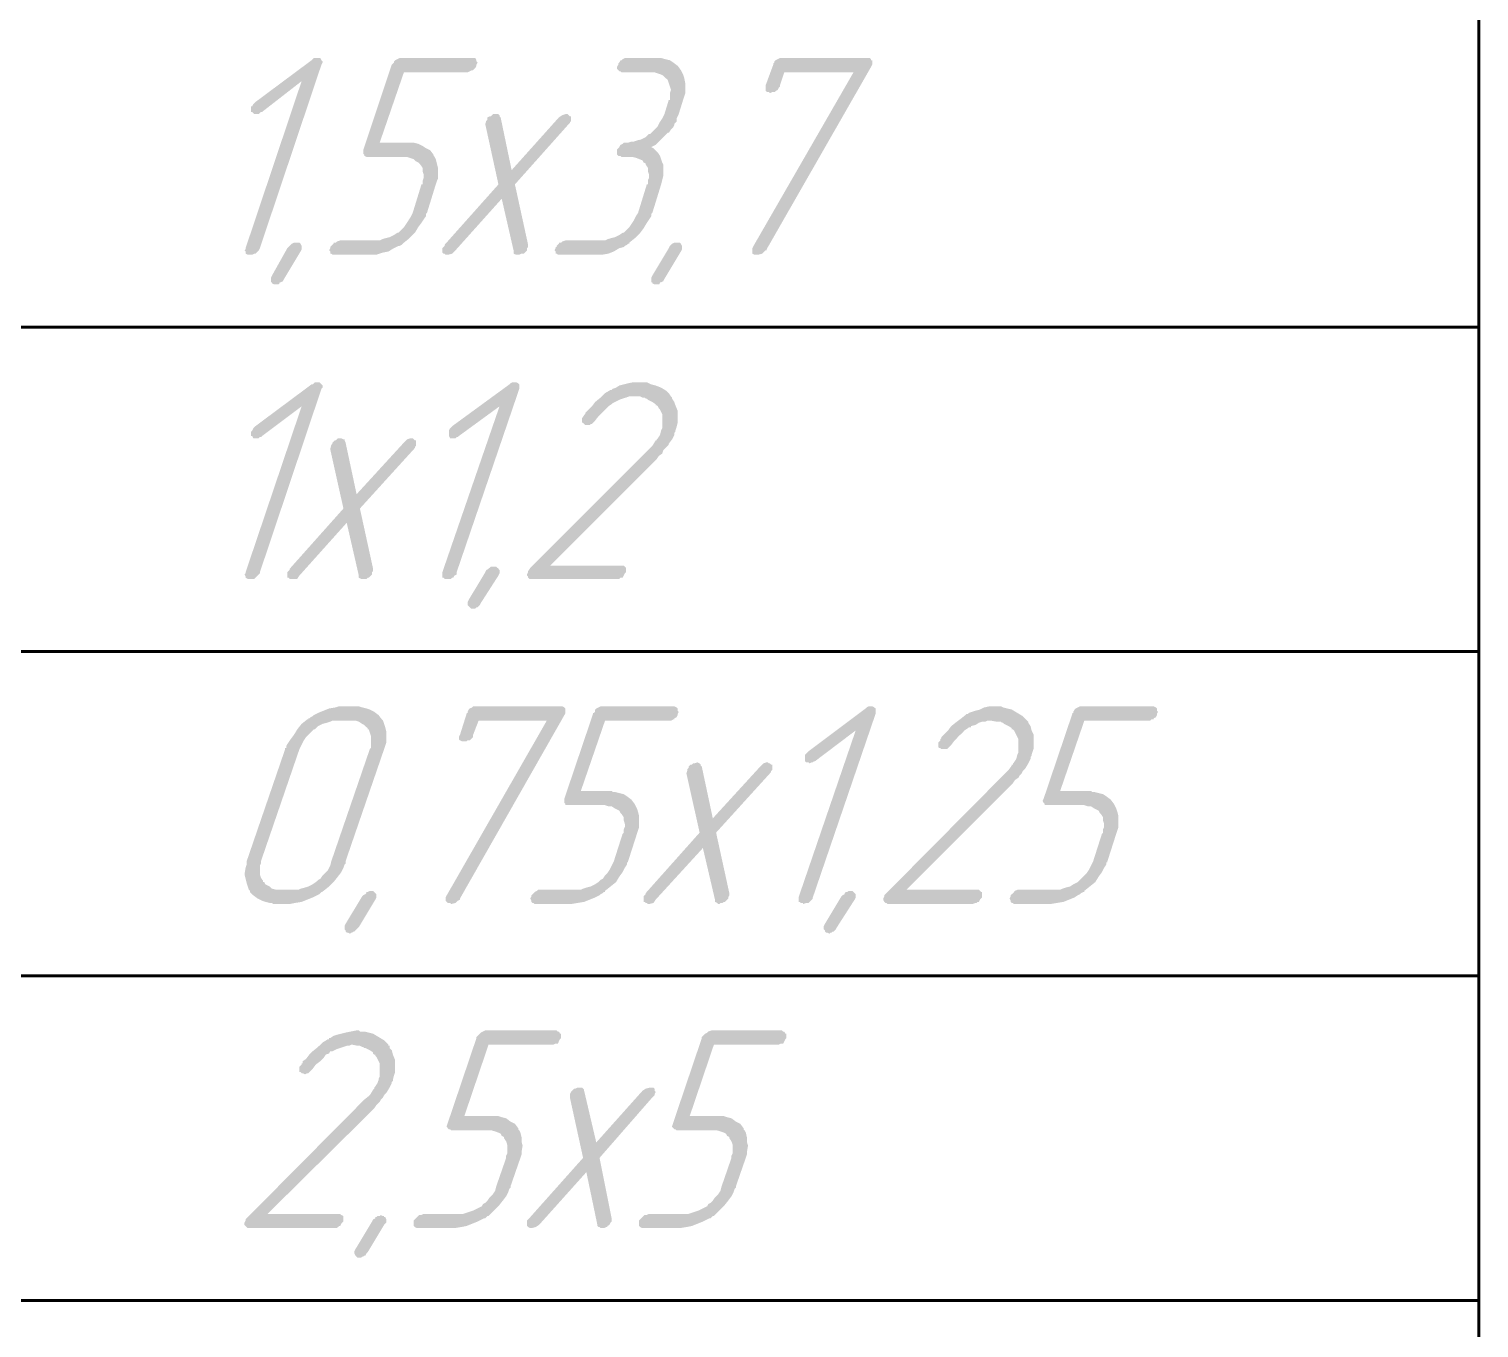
# Model space of a CAD drawing. Extents: x 260 to 1101, y 70 to 664.
# Drawn here: x 734.27 to 767.77, y 242.15 to 272.18 of the extents above; entities that cross this region are included whole.
import ezdxf

# ---------------------------------------------------------------- set-up
doc = ezdxf.new("R2010")
doc.units = 0
doc.header["$MEASUREMENT"] = 0
doc.layers.add('PDF _Геометрия', color=7, linetype='CONTINUOUS')
doc.layers.add('PDF _Сплошная заливка', color=7, linetype='CONTINUOUS')

msp = doc.modelspace()

# ---------------------------------------------------------------- hatches: boundary and pattern name
at = {"layer": 'PDF _Сплошная заливка', "transparency": 33554559}
for points in [[(740.973, 271.51), (740.998, 271.51), (741.024, 271.459), (741.024, 271.459), (741.049, 271.433), (741.049, 271.408), (741.024, 271.357), (739.601, 267.116), (739.601, 267.116), (739.575, 267.065), (739.55, 267.039), (739.499, 266.988), (739.499, 266.988), (739.474, 266.988), (739.423, 266.963), (739.372, 266.963), (739.372, 266.963), (739.347, 266.963), (739.321, 266.963), (739.271, 266.988), (739.271, 266.988), (739.271, 267.039), (739.245, 267.065), (739.271, 267.09), (739.271, 267.116), (740.566, 270.976), (739.652, 270.265), (739.626, 270.265), (739.601, 270.24), (739.575, 270.214), (739.525, 270.214), (739.499, 270.214), (739.474, 270.214), (739.448, 270.24), (739.423, 270.265), (739.398, 270.265), (739.398, 270.29), (739.398, 270.341), (739.398, 270.367), (739.398, 270.392), (739.423, 270.392), (739.448, 270.443), (739.499, 270.494), (740.795, 271.459), (740.82, 271.484), (740.846, 271.51), (740.871, 271.51), (740.922, 271.51), (740.947, 271.51)], [(744.529, 271.51), (744.58, 271.51), (744.606, 271.459), (744.606, 271.459), (744.606, 271.433), (744.631, 271.408), (744.606, 271.357), (744.606, 271.357), (744.606, 271.332), (744.58, 271.281), (744.529, 271.23), (744.529, 271.23), (744.504, 271.23), (744.453, 271.205), (744.402, 271.179), (742.929, 271.179), (742.37, 269.554), (743.081, 269.554), (743.107, 269.554), (743.158, 269.554), (743.259, 269.528), (743.361, 269.478), (743.437, 269.427), (743.539, 269.376), (743.615, 269.274), (743.615, 269.249), (743.64, 269.224), (743.666, 269.173), (743.691, 269.071), (743.716, 268.97), (743.716, 268.868), (743.716, 268.716), (743.691, 268.665), (743.666, 268.589), (743.462, 267.928), (743.462, 267.928), (743.437, 267.903), (743.437, 267.877), (743.437, 267.852), (743.386, 267.776), (743.335, 267.7), (743.259, 267.598), (743.183, 267.471), (743.056, 267.344), (742.929, 267.242), (742.929, 267.242), (742.929, 267.242), (742.904, 267.217), (742.878, 267.192), (742.827, 267.166), (742.802, 267.166), (742.7, 267.116), (742.573, 267.039), (742.446, 267.014), (742.294, 266.963), (742.141, 266.963), (741.303, 266.963), (741.278, 266.963), (741.252, 266.988), (741.227, 266.988), (741.227, 267.014), (741.227, 267.039), (741.201, 267.065), (741.227, 267.116), (741.227, 267.141), (741.227, 267.141), (741.252, 267.166), (741.303, 267.217), (741.303, 267.242), (741.354, 267.242), (741.379, 267.268), (741.455, 267.293), (742.294, 267.293), (742.37, 267.293), (742.421, 267.319), (742.497, 267.344), (742.599, 267.369), (742.7, 267.42), (742.776, 267.471), (742.802, 267.471), (742.827, 267.497), (742.878, 267.547), (742.929, 267.598), (742.98, 267.674), (743.03, 267.75), (743.081, 267.827), (743.132, 267.928), (743.335, 268.589), (743.361, 268.589), (743.361, 268.639), (743.361, 268.665), (743.386, 268.741), (743.386, 268.817), (743.361, 268.893), (743.361, 268.97), (743.31, 269.046), (743.31, 269.046), (743.285, 269.071), (743.259, 269.097), (743.208, 269.122), (743.158, 269.173), (743.081, 269.198), (743.005, 269.224), (742.929, 269.224), (742.065, 269.224), (742.065, 269.224), (742.014, 269.249), (742.014, 269.274), (741.989, 269.3), (741.989, 269.325), (741.989, 269.376), (742.649, 271.357), (742.649, 271.357), (742.675, 271.383), (742.7, 271.408), (742.7, 271.433), (742.726, 271.459), (742.776, 271.484), (742.827, 271.51), (742.878, 271.51)], [(748.797, 271.51), (748.874, 271.51), (748.975, 271.484), (749.077, 271.459), (749.153, 271.408), (749.255, 271.332), (749.331, 271.23), (749.331, 271.23), (749.356, 271.179), (749.382, 271.129), (749.407, 271.052), (749.433, 270.926), (749.433, 270.824), (749.433, 270.697), (749.407, 270.621), (749.382, 270.544), (749.28, 270.214), (749.229, 270.113), (749.229, 270.037), (749.178, 269.986), (749.178, 269.96), (749.178, 269.96), (749.153, 269.909), (749.102, 269.859), (749.051, 269.782), (749.026, 269.782), (749.001, 269.757), (748.975, 269.732), (748.924, 269.681), (748.874, 269.63), (748.823, 269.579), (748.747, 269.503), (748.645, 269.452), (748.645, 269.452), (748.696, 269.427), (748.721, 269.401), (748.747, 269.376), (748.797, 269.325), (748.848, 269.249), (748.874, 269.173), (748.899, 269.097), (748.899, 269.097), (748.924, 269.046), (748.924, 269.02), (748.924, 268.944), (748.924, 268.868), (748.924, 268.792), (748.899, 268.69), (748.874, 268.589), (748.67, 267.928), (748.67, 267.928), (748.645, 267.903), (748.645, 267.877), (748.645, 267.852), (748.594, 267.776), (748.543, 267.7), (748.467, 267.573), (748.391, 267.471), (748.264, 267.344), (748.137, 267.242), (748.137, 267.242), (748.137, 267.217), (748.111, 267.217), (748.086, 267.192), (748.035, 267.166), (748.01, 267.141), (747.908, 267.116), (747.781, 267.039), (747.654, 266.988), (747.502, 266.963), (747.349, 266.963), (746.511, 266.963), (746.486, 266.963), (746.46, 266.988), (746.435, 266.988), (746.435, 267.014), (746.435, 267.039), (746.409, 267.065), (746.435, 267.116), (746.435, 267.141), (746.46, 267.141), (746.46, 267.166), (746.511, 267.217), (746.511, 267.242), (746.562, 267.242), (746.587, 267.268), (746.663, 267.293), (747.527, 267.293), (747.578, 267.293), (747.629, 267.319), (747.705, 267.344), (747.807, 267.369), (747.908, 267.42), (747.984, 267.471), (748.01, 267.471), (748.035, 267.497), (748.086, 267.547), (748.137, 267.598), (748.188, 267.674), (748.238, 267.75), (748.289, 267.852), (748.34, 267.928), (748.543, 268.589), (748.569, 268.589), (748.569, 268.639), (748.569, 268.69), (748.594, 268.741), (748.594, 268.817), (748.569, 268.893), (748.569, 268.97), (748.518, 269.046), (748.518, 269.046), (748.518, 269.071), (748.467, 269.097), (748.442, 269.147), (748.366, 269.173), (748.315, 269.198), (748.213, 269.224), (748.111, 269.224), (747.959, 269.224), (747.934, 269.249), (747.883, 269.249), (747.857, 269.274), (747.857, 269.274), (747.857, 269.3), (747.857, 269.351), (747.857, 269.401), (747.857, 269.401), (747.883, 269.427), (747.908, 269.452), (747.934, 269.503), (747.934, 269.503), (747.984, 269.528), (748.01, 269.554), (748.086, 269.554), (748.111, 269.554), (748.188, 269.579), (748.238, 269.579), (748.315, 269.605), (748.416, 269.63), (748.518, 269.681), (748.594, 269.757), (748.62, 269.757), (748.645, 269.782), (748.696, 269.833), (748.747, 269.884), (748.797, 269.935), (748.848, 270.037), (748.899, 270.113), (748.95, 270.214), (749.051, 270.544), (749.077, 270.544), (749.077, 270.57), (749.077, 270.621), (749.077, 270.697), (749.102, 270.773), (749.077, 270.849), (749.051, 270.926), (749.026, 271.002), (749.026, 271.002), (749.001, 271.027), (748.975, 271.052), (748.924, 271.103), (748.874, 271.129), (748.797, 271.154), (748.721, 271.179), (748.62, 271.179), (747.959, 271.179), (747.934, 271.205), (747.908, 271.205), (747.883, 271.23), (747.883, 271.23), (747.857, 271.256), (747.857, 271.307), (747.883, 271.357), (747.883, 271.357), (747.883, 271.383), (747.908, 271.408), (747.934, 271.459), (747.959, 271.459), (747.984, 271.484), (748.035, 271.51), (748.086, 271.51), (748.772, 271.51)], [(753.675, 271.51), (753.701, 271.51), (753.726, 271.484), (753.726, 271.459), (753.751, 271.459), (753.751, 271.408), (753.751, 271.357), (753.726, 271.307), (751.312, 267.09), (751.312, 267.065), (751.287, 267.065), (751.262, 267.039), (751.211, 266.988), (751.109, 266.963), (751.084, 266.963), (751.058, 266.963), (751.033, 266.963), (750.982, 266.988), (750.982, 266.988), (750.982, 267.014), (750.982, 267.065), (750.982, 267.116), (751.008, 267.166), (753.319, 271.179), (751.719, 271.179), (751.617, 270.875), (751.617, 270.849), (751.592, 270.824), (751.567, 270.773), (751.516, 270.748), (751.516, 270.722), (751.49, 270.722), (751.44, 270.722), (751.389, 270.697), (751.389, 270.697), (751.363, 270.722), (751.338, 270.722), (751.287, 270.748), (751.287, 270.748), (751.287, 270.773), (751.287, 270.798), (751.287, 270.875), (751.465, 271.357), (751.465, 271.357), (751.465, 271.383), (751.49, 271.408), (751.49, 271.433), (751.516, 271.459), (751.567, 271.484), (751.617, 271.51), (751.668, 271.51), (753.65, 271.51)], [(746.714, 270.214), (746.74, 270.189), (746.765, 270.163), (746.79, 270.163), (746.79, 270.138), (746.79, 270.113), (746.79, 270.062), (746.79, 270.037), (746.765, 270.037), (746.765, 270.011), (746.74, 269.986), (745.495, 268.589), (745.8, 267.192), (745.8, 267.192), (745.8, 267.166), (745.8, 267.141), (745.774, 267.116), (745.774, 267.116), (745.774, 267.065), (745.749, 267.039), (745.698, 266.988), (745.673, 266.988), (745.647, 266.988), (745.596, 266.963), (745.571, 266.963), (745.546, 266.963), (745.52, 266.963), (745.469, 266.988), (745.469, 267.014), (745.469, 267.039), (745.19, 268.258), (744.098, 267.039), (744.047, 266.988), (743.945, 266.963), (743.92, 266.963), (743.894, 266.963), (743.869, 266.988), (743.843, 266.988), (743.818, 267.014), (743.818, 267.039), (743.818, 267.065), (743.818, 267.116), (743.818, 267.116), (743.843, 267.141), (743.869, 267.166), (743.869, 267.192), (745.114, 268.589), (744.809, 269.986), (744.834, 270.062), (744.834, 270.062), (744.86, 270.087), (744.86, 270.138), (744.91, 270.163), (744.936, 270.163), (744.961, 270.189), (744.987, 270.214), (745.063, 270.214), (745.063, 270.214), (745.114, 270.214), (745.139, 270.189), (745.139, 270.163), (745.165, 270.138), (745.419, 268.919), (746.511, 270.138), (746.587, 270.189), (746.663, 270.214), (746.689, 270.214)], [(740.49, 267.242), (740.515, 267.242), (740.541, 267.217), (740.541, 267.217), (740.566, 267.166), (740.566, 267.141), (740.566, 267.116), (740.566, 267.09), (740.541, 267.039), (740.16, 266.404), (740.134, 266.353), (740.084, 266.328), (740.058, 266.328), (740.058, 266.303), (740.033, 266.277), (739.982, 266.277), (739.957, 266.277), (739.957, 266.277), (739.931, 266.277), (739.88, 266.303), (739.88, 266.328), (739.855, 266.328), (739.855, 266.353), (739.855, 266.404), (739.855, 266.43), (739.855, 266.43), (739.88, 266.48), (740.236, 267.116), (740.287, 267.166), (740.312, 267.192), (740.338, 267.217), (740.338, 267.217), (740.388, 267.242), (740.414, 267.242), (740.439, 267.242), (740.465, 267.242)], [(749.28, 267.242), (749.306, 267.242), (749.331, 267.217), (749.331, 267.217), (749.356, 267.166), (749.356, 267.141), (749.356, 267.116), (749.356, 267.09), (749.331, 267.039), (748.95, 266.404), (748.924, 266.353), (748.874, 266.328), (748.848, 266.328), (748.848, 266.303), (748.823, 266.277), (748.772, 266.277), (748.747, 266.277), (748.747, 266.277), (748.721, 266.277), (748.67, 266.303), (748.67, 266.328), (748.645, 266.328), (748.645, 266.353), (748.645, 266.404), (748.645, 266.43), (748.645, 266.43), (748.67, 266.48), (749.051, 267.116), (749.077, 267.166), (749.102, 267.192), (749.128, 267.217), (749.128, 267.217), (749.178, 267.242), (749.204, 267.242), (749.229, 267.242), (749.255, 267.242)], [(740.973, 264.017), (740.998, 263.991), (741.024, 263.966), (741.024, 263.966), (741.049, 263.94), (741.049, 263.89), (741.024, 263.864), (739.601, 259.622), (739.601, 259.597), (739.575, 259.572), (739.55, 259.546), (739.499, 259.496), (739.499, 259.496), (739.474, 259.47), (739.423, 259.47), (739.372, 259.47), (739.372, 259.47), (739.347, 259.47), (739.321, 259.47), (739.271, 259.496), (739.271, 259.496), (739.271, 259.521), (739.245, 259.572), (739.271, 259.597), (739.271, 259.622), (740.566, 263.458), (739.652, 262.772), (739.626, 262.747), (739.601, 262.747), (739.575, 262.721), (739.525, 262.721), (739.499, 262.721), (739.474, 262.721), (739.448, 262.721), (739.423, 262.772), (739.398, 262.772), (739.398, 262.797), (739.398, 262.823), (739.398, 262.874), (739.398, 262.874), (739.423, 262.899), (739.448, 262.95), (739.499, 263.001), (740.795, 263.966), (740.82, 263.966), (740.846, 263.991), (740.871, 264.017), (740.922, 264.017), (740.947, 264.017)], [(745.52, 264.017), (745.571, 263.991), (745.596, 263.966), (745.596, 263.966), (745.596, 263.94), (745.596, 263.89), (745.596, 263.864), (744.148, 259.622), (744.148, 259.597), (744.148, 259.572), (744.098, 259.546), (744.072, 259.496), (744.047, 259.496), (744.021, 259.47), (743.996, 259.47), (743.945, 259.47), (743.92, 259.47), (743.92, 259.47), (743.869, 259.47), (743.843, 259.496), (743.818, 259.496), (743.818, 259.521), (743.818, 259.572), (743.818, 259.597), (743.818, 259.622), (745.139, 263.458), (744.199, 262.772), (744.174, 262.747), (744.148, 262.747), (744.123, 262.721), (744.072, 262.721), (744.072, 262.721), (744.047, 262.721), (743.996, 262.721), (743.97, 262.772), (743.97, 262.772), (743.97, 262.797), (743.97, 262.823), (743.97, 262.874), (743.97, 262.874), (743.97, 262.899), (743.996, 262.95), (744.047, 263.001), (745.368, 263.966), (745.368, 263.966), (745.393, 263.991), (745.444, 264.017), (745.495, 264.017), (745.495, 264.017)], [(748.442, 264.017), (748.493, 264.017), (748.543, 264.017), (748.645, 263.966), (748.747, 263.94), (748.874, 263.89), (749.001, 263.813), (749.051, 263.763), (749.102, 263.687), (749.102, 263.687), (749.102, 263.687), (749.128, 263.661), (749.128, 263.636), (749.178, 263.559), (749.204, 263.483), (749.255, 263.356), (749.255, 263.229), (749.255, 263.153), (749.255, 263.077), (749.229, 262.975), (749.204, 262.899), (749.204, 262.899), (749.204, 262.874), (749.178, 262.848), (749.178, 262.797), (749.153, 262.747), (749.128, 262.696), (749.051, 262.594), (749.051, 262.569), (749.026, 262.543), (749.001, 262.518), (748.975, 262.493), (748.924, 262.442), (748.899, 262.366), (748.823, 262.315), (748.772, 262.239), (746.308, 259.775), (747.959, 259.775), (747.984, 259.775), (748.01, 259.775), (748.061, 259.724), (748.061, 259.724), (748.061, 259.699), (748.061, 259.673), (748.061, 259.622), (748.061, 259.622), (748.035, 259.597), (748.01, 259.546), (747.984, 259.496), (747.959, 259.496), (747.934, 259.496), (747.908, 259.47), (747.832, 259.47), (745.876, 259.47), (745.85, 259.47), (745.825, 259.47), (745.8, 259.496), (745.8, 259.521), (745.774, 259.546), (745.774, 259.572), (745.8, 259.622), (745.8, 259.648), (745.8, 259.648), (745.85, 259.724), (748.543, 262.417), (748.67, 262.543), (748.747, 262.67), (748.747, 262.67), (748.772, 262.67), (748.772, 262.696), (748.797, 262.721), (748.848, 262.797), (748.874, 262.899), (748.874, 262.899), (748.874, 262.899), (748.899, 262.95), (748.899, 263.026), (748.899, 263.077), (748.899, 263.178), (748.899, 263.28), (748.848, 263.382), (748.823, 263.407), (748.797, 263.458), (748.797, 263.458), (748.772, 263.483), (748.747, 263.483), (748.747, 263.509), (748.67, 263.559), (748.569, 263.61), (748.569, 263.61), (748.543, 263.636), (748.518, 263.636), (748.493, 263.661), (748.442, 263.661), (748.391, 263.687), (748.264, 263.687), (748.238, 263.687), (748.188, 263.687), (748.137, 263.687), (748.061, 263.661), (747.984, 263.636), (747.908, 263.61), (747.807, 263.559), (747.807, 263.559), (747.756, 263.534), (747.73, 263.509), (747.654, 263.458), (747.603, 263.407), (747.527, 263.331), (747.425, 263.229), (747.349, 263.128), (747.349, 263.128), (747.324, 263.102), (747.299, 263.077), (747.273, 263.051), (747.273, 263.051), (747.248, 263.051), (747.222, 263.026), (747.172, 263.026), (747.172, 263.026), (747.121, 263.026), (747.095, 263.051), (747.07, 263.077), (747.044, 263.077), (747.044, 263.102), (747.044, 263.128), (747.044, 263.178), (747.095, 263.255), (747.095, 263.255), (747.095, 263.255), (747.121, 263.28), (747.121, 263.306), (747.197, 263.382), (747.273, 263.458), (747.349, 263.559), (747.476, 263.661), (747.578, 263.763), (747.705, 263.839), (747.73, 263.839), (747.73, 263.839), (747.756, 263.864), (747.832, 263.89), (747.908, 263.94), (748.01, 263.966), (748.111, 263.991), (748.238, 264.017), (748.366, 264.017), (748.416, 264.017)], [(743.132, 262.721), (743.158, 262.696), (743.183, 262.67), (743.208, 262.67), (743.208, 262.645), (743.208, 262.594), (743.208, 262.543), (743.208, 262.543), (743.183, 262.518), (743.183, 262.493), (743.158, 262.467), (741.913, 261.096), (742.218, 259.699), (742.218, 259.699), (742.218, 259.673), (742.218, 259.648), (742.192, 259.622), (742.192, 259.597), (742.192, 259.572), (742.167, 259.546), (742.116, 259.496), (742.091, 259.496), (742.065, 259.47), (742.014, 259.47), (741.989, 259.47), (741.964, 259.47), (741.938, 259.47), (741.887, 259.496), (741.887, 259.521), (741.887, 259.546), (741.608, 260.766), (740.515, 259.546), (740.465, 259.47), (740.363, 259.47), (740.338, 259.47), (740.312, 259.47), (740.287, 259.47), (740.261, 259.496), (740.236, 259.496), (740.236, 259.546), (740.236, 259.572), (740.236, 259.622), (740.236, 259.622), (740.261, 259.648), (740.287, 259.673), (740.287, 259.699), (741.532, 261.096), (741.227, 262.467), (741.252, 262.569), (741.252, 262.569), (741.278, 262.594), (741.278, 262.62), (741.328, 262.67), (741.354, 262.67), (741.379, 262.696), (741.405, 262.721), (741.481, 262.721), (741.481, 262.721), (741.532, 262.696), (741.557, 262.696), (741.557, 262.67), (741.582, 262.62), (741.836, 261.426), (742.929, 262.62), (743.005, 262.696), (743.081, 262.721), (743.107, 262.721)], [(745.063, 259.749), (745.088, 259.724), (745.114, 259.724), (745.114, 259.699), (745.139, 259.673), (745.139, 259.648), (745.139, 259.622), (745.139, 259.597), (745.114, 259.546), (744.707, 258.911), (744.682, 258.86), (744.656, 258.835), (744.631, 258.81), (744.606, 258.81), (744.58, 258.784), (744.555, 258.784), (744.529, 258.784), (744.529, 258.784), (744.479, 258.784), (744.453, 258.81), (744.428, 258.835), (744.428, 258.835), (744.402, 258.86), (744.402, 258.911), (744.402, 258.937), (744.402, 258.937), (744.428, 258.987), (744.809, 259.622), (744.834, 259.673), (744.885, 259.699), (744.885, 259.724), (744.91, 259.724), (744.936, 259.749), (744.987, 259.749), (745.012, 259.749), (745.012, 259.749)], [(746.587, 256.524), (746.638, 256.498), (746.663, 256.473), (746.663, 256.473), (746.663, 256.448), (746.663, 256.397), (746.663, 256.371), (746.638, 256.32), (744.225, 252.079), (744.225, 252.079), (744.225, 252.053), (744.174, 252.028), (744.123, 251.977), (744.021, 251.952), (744.021, 251.952), (743.996, 251.977), (743.945, 251.977), (743.92, 252.002), (743.92, 252.002), (743.894, 252.028), (743.894, 252.053), (743.894, 252.104), (743.92, 252.155), (746.232, 256.193), (744.656, 256.193), (744.529, 255.863), (744.529, 255.838), (744.529, 255.812), (744.504, 255.787), (744.453, 255.736), (744.428, 255.736), (744.402, 255.736), (744.377, 255.711), (744.326, 255.711), (744.326, 255.711), (744.301, 255.711), (744.275, 255.711), (744.225, 255.736), (744.225, 255.736), (744.199, 255.762), (744.199, 255.812), (744.225, 255.863), (744.377, 256.346), (744.377, 256.371), (744.402, 256.371), (744.402, 256.397), (744.428, 256.448), (744.453, 256.473), (744.504, 256.498), (744.529, 256.524), (744.606, 256.524), (746.562, 256.524)], [(749.178, 256.524), (749.229, 256.498), (749.255, 256.473), (749.255, 256.448), (749.255, 256.422), (749.28, 256.397), (749.255, 256.346), (749.255, 256.346), (749.255, 256.32), (749.229, 256.27), (749.178, 256.244), (749.178, 256.219), (749.153, 256.219), (749.102, 256.193), (749.051, 256.193), (747.578, 256.193), (747.019, 254.568), (747.73, 254.568), (747.756, 254.542), (747.807, 254.542), (747.908, 254.517), (748.01, 254.492), (748.086, 254.441), (748.188, 254.365), (748.264, 254.263), (748.264, 254.263), (748.289, 254.212), (748.315, 254.161), (748.34, 254.085), (748.366, 253.984), (748.366, 253.857), (748.366, 253.73), (748.34, 253.653), (748.315, 253.577), (748.111, 252.942), (748.111, 252.917), (748.086, 252.917), (748.086, 252.891), (748.086, 252.866), (748.035, 252.79), (747.984, 252.688), (747.908, 252.587), (747.832, 252.46), (747.705, 252.358), (747.578, 252.257), (747.578, 252.257), (747.578, 252.231), (747.553, 252.231), (747.527, 252.206), (747.476, 252.18), (747.451, 252.155), (747.349, 252.104), (747.222, 252.053), (747.095, 252.002), (746.943, 251.977), (746.79, 251.952), (745.952, 251.952), (745.927, 251.977), (745.901, 251.977), (745.876, 252.002), (745.876, 252.002), (745.876, 252.028), (745.85, 252.079), (745.876, 252.129), (745.876, 252.129), (745.876, 252.155), (745.901, 252.18), (745.952, 252.231), (745.952, 252.231), (746.003, 252.257), (746.028, 252.282), (746.104, 252.282), (746.943, 252.282), (747.019, 252.282), (747.07, 252.307), (747.146, 252.333), (747.248, 252.358), (747.349, 252.409), (747.425, 252.46), (747.451, 252.485), (747.476, 252.51), (747.527, 252.536), (747.578, 252.612), (747.629, 252.663), (747.68, 252.739), (747.73, 252.841), (747.781, 252.942), (747.984, 253.577), (748.01, 253.603), (748.01, 253.628), (748.01, 253.679), (748.035, 253.73), (748.035, 253.806), (748.01, 253.882), (748.01, 253.958), (747.959, 254.034), (747.959, 254.034), (747.934, 254.06), (747.908, 254.111), (747.857, 254.136), (747.807, 254.161), (747.73, 254.212), (747.654, 254.212), (747.578, 254.238), (746.714, 254.238), (746.689, 254.238), (746.663, 254.238), (746.663, 254.263), (746.638, 254.288), (746.638, 254.339), (746.638, 254.39), (747.299, 256.346), (747.299, 256.371), (747.324, 256.371), (747.349, 256.397), (747.349, 256.448), (747.375, 256.473), (747.425, 256.498), (747.476, 256.524), (747.527, 256.524)], [(753.751, 256.524), (753.802, 256.498), (753.828, 256.473), (753.828, 256.473), (753.828, 256.448), (753.828, 256.397), (753.828, 256.346), (752.379, 252.104), (752.379, 252.104), (752.379, 252.079), (752.329, 252.028), (752.303, 252.002), (752.278, 251.977), (752.252, 251.977), (752.227, 251.977), (752.151, 251.952), (752.151, 251.952), (752.151, 251.977), (752.1, 251.977), (752.075, 252.002), (752.049, 252.002), (752.049, 252.028), (752.049, 252.053), (752.049, 252.079), (752.049, 252.104), (753.37, 255.965), (752.43, 255.254), (752.405, 255.254), (752.379, 255.228), (752.354, 255.228), (752.303, 255.203), (752.303, 255.203), (752.278, 255.228), (752.227, 255.228), (752.202, 255.254), (752.202, 255.279), (752.202, 255.304), (752.202, 255.33), (752.202, 255.381), (752.202, 255.381), (752.202, 255.406), (752.227, 255.431), (752.278, 255.482), (753.599, 256.473), (753.599, 256.473), (753.624, 256.498), (753.675, 256.524), (753.726, 256.524), (753.726, 256.524)], [(756.673, 256.524), (756.724, 256.524), (756.774, 256.498), (756.876, 256.473), (756.978, 256.448), (757.105, 256.371), (757.232, 256.295), (757.283, 256.244), (757.333, 256.193), (757.333, 256.193), (757.333, 256.193), (757.359, 256.168), (757.359, 256.143), (757.41, 256.067), (757.435, 255.965), (757.486, 255.863), (757.486, 255.711), (757.486, 255.635), (757.486, 255.558), (757.46, 255.482), (757.435, 255.406), (757.435, 255.381), (757.435, 255.381), (757.41, 255.355), (757.41, 255.304), (757.384, 255.254), (757.359, 255.203), (757.283, 255.076), (757.283, 255.076), (757.257, 255.05), (757.232, 255.025), (757.206, 254.974), (757.156, 254.923), (757.13, 254.873), (757.054, 254.822), (757.003, 254.746), (754.539, 252.282), (756.19, 252.282), (756.216, 252.282), (756.241, 252.257), (756.266, 252.231), (756.292, 252.231), (756.292, 252.206), (756.292, 252.155), (756.292, 252.129), (756.292, 252.104), (756.266, 252.079), (756.241, 252.053), (756.216, 252.002), (756.19, 252.002), (756.165, 251.977), (756.139, 251.977), (756.063, 251.952), (754.107, 251.952), (754.082, 251.977), (754.056, 251.977), (754.031, 252.002), (754.031, 252.002), (754.005, 252.053), (754.005, 252.079), (754.031, 252.129), (754.031, 252.129), (754.031, 252.155), (754.082, 252.206), (756.774, 254.923), (756.901, 255.05), (756.978, 255.152), (756.978, 255.178), (757.003, 255.178), (757.003, 255.203), (757.029, 255.228), (757.079, 255.304), (757.105, 255.406), (757.105, 255.406), (757.105, 255.406), (757.13, 255.457), (757.13, 255.508), (757.13, 255.584), (757.13, 255.686), (757.13, 255.762), (757.079, 255.863), (757.054, 255.914), (757.029, 255.965), (757.029, 255.965), (757.003, 255.99), (756.978, 255.99), (756.978, 256.016), (756.901, 256.067), (756.8, 256.117), (756.8, 256.117), (756.774, 256.143), (756.749, 256.143), (756.724, 256.168), (756.673, 256.168), (756.622, 256.168), (756.495, 256.193), (756.47, 256.193), (756.419, 256.193), (756.368, 256.168), (756.292, 256.168), (756.216, 256.143), (756.139, 256.092), (756.038, 256.067), (756.038, 256.041), (755.987, 256.041), (755.962, 256.016), (755.885, 255.965), (755.835, 255.914), (755.758, 255.838), (755.657, 255.736), (755.58, 255.635), (755.58, 255.635), (755.555, 255.609), (755.53, 255.584), (755.504, 255.558), (755.504, 255.558), (755.479, 255.533), (755.453, 255.533), (755.403, 255.533), (755.403, 255.533), (755.352, 255.533), (755.326, 255.558), (755.301, 255.558), (755.276, 255.584), (755.276, 255.609), (755.276, 255.635), (755.276, 255.686), (755.326, 255.736), (755.326, 255.762), (755.326, 255.762), (755.352, 255.787), (755.352, 255.812), (755.428, 255.889), (755.504, 255.965), (755.58, 256.067), (755.707, 256.168), (755.809, 256.244), (755.936, 256.346), (755.962, 256.346), (755.962, 256.346), (755.987, 256.371), (756.063, 256.397), (756.139, 256.422), (756.241, 256.448), (756.343, 256.498), (756.47, 256.524), (756.597, 256.524), (756.647, 256.524)], [(760.255, 256.524), (760.306, 256.498), (760.331, 256.473), (760.331, 256.448), (760.331, 256.422), (760.357, 256.397), (760.331, 256.346), (760.331, 256.346), (760.331, 256.32), (760.306, 256.27), (760.255, 256.244), (760.255, 256.219), (760.204, 256.219), (760.179, 256.193), (760.128, 256.193), (758.654, 256.193), (758.096, 254.568), (758.807, 254.568), (758.832, 254.542), (758.883, 254.542), (758.985, 254.517), (759.086, 254.492), (759.163, 254.441), (759.264, 254.365), (759.34, 254.263), (759.34, 254.263), (759.366, 254.212), (759.391, 254.161), (759.417, 254.085), (759.442, 253.984), (759.442, 253.857), (759.442, 253.73), (759.417, 253.653), (759.391, 253.577), (759.188, 252.942), (759.188, 252.917), (759.163, 252.917), (759.163, 252.891), (759.163, 252.866), (759.112, 252.79), (759.061, 252.688), (758.985, 252.587), (758.908, 252.46), (758.781, 252.358), (758.654, 252.257), (758.654, 252.257), (758.654, 252.231), (758.629, 252.231), (758.578, 252.206), (758.553, 252.18), (758.502, 252.155), (758.426, 252.104), (758.299, 252.053), (758.172, 252.002), (758.019, 251.977), (757.867, 251.952), (757.029, 251.952), (757.003, 251.977), (756.978, 251.977), (756.952, 252.002), (756.952, 252.002), (756.952, 252.028), (756.927, 252.079), (756.952, 252.129), (756.952, 252.129), (756.952, 252.155), (756.978, 252.18), (757.029, 252.231), (757.029, 252.231), (757.054, 252.257), (757.105, 252.282), (757.156, 252.282), (758.019, 252.282), (758.096, 252.282), (758.146, 252.307), (758.222, 252.333), (758.324, 252.358), (758.4, 252.409), (758.502, 252.46), (758.527, 252.485), (758.553, 252.51), (758.578, 252.536), (758.654, 252.612), (758.705, 252.663), (758.756, 252.739), (758.807, 252.841), (758.858, 252.942), (759.061, 253.577), (759.086, 253.603), (759.086, 253.628), (759.086, 253.679), (759.112, 253.73), (759.112, 253.806), (759.086, 253.882), (759.086, 253.958), (759.035, 254.034), (759.035, 254.034), (759.01, 254.06), (758.985, 254.111), (758.934, 254.136), (758.883, 254.161), (758.807, 254.212), (758.731, 254.212), (758.654, 254.238), (757.791, 254.238), (757.765, 254.238), (757.74, 254.238), (757.74, 254.263), (757.714, 254.288), (757.689, 254.339), (757.714, 254.39), (758.375, 256.346), (758.375, 256.371), (758.4, 256.371), (758.4, 256.397), (758.426, 256.448), (758.451, 256.473), (758.502, 256.498), (758.553, 256.524), (758.604, 256.524)], [(751.363, 255.203), (751.389, 255.203), (751.414, 255.178), (751.44, 255.178), (751.44, 255.127), (751.44, 255.101), (751.44, 255.05), (751.44, 255.05), (751.414, 255.025), (751.414, 255), (751.389, 254.974), (750.144, 253.603), (750.449, 252.206), (750.449, 252.18), (750.449, 252.18), (750.449, 252.155), (750.423, 252.104), (750.423, 252.104), (750.423, 252.079), (750.398, 252.053), (750.347, 252.002), (750.322, 252.002), (750.296, 251.977), (750.245, 251.977), (750.22, 251.952), (750.195, 251.952), (750.169, 251.977), (750.118, 252.002), (750.118, 252.002), (750.118, 252.053), (749.839, 253.247), (748.747, 252.053), (748.696, 251.977), (748.594, 251.952), (748.569, 251.952), (748.543, 251.977), (748.518, 251.977), (748.493, 252.002), (748.467, 252.002), (748.467, 252.028), (748.467, 252.079), (748.467, 252.104), (748.467, 252.129), (748.493, 252.155), (748.518, 252.18), (748.518, 252.206), (749.763, 253.603), (749.458, 254.974), (749.483, 255.05), (749.483, 255.076), (749.509, 255.101), (749.509, 255.127), (749.559, 255.178), (749.585, 255.178), (749.61, 255.203), (749.636, 255.203), (749.712, 255.228), (749.712, 255.228), (749.763, 255.203), (749.788, 255.178), (749.788, 255.152), (749.814, 255.127), (750.068, 253.933), (751.16, 255.127), (751.236, 255.203), (751.312, 255.228), (751.338, 255.228)], [(742.218, 252.257), (742.243, 252.231), (742.268, 252.206), (742.268, 252.206), (742.294, 252.18), (742.294, 252.129), (742.294, 252.104), (742.294, 252.104), (742.268, 252.053), (741.887, 251.418), (741.836, 251.368), (741.811, 251.342), (741.786, 251.317), (741.76, 251.317), (741.735, 251.291), (741.709, 251.291), (741.684, 251.266), (741.684, 251.266), (741.633, 251.291), (741.608, 251.291), (741.582, 251.317), (741.582, 251.342), (741.557, 251.368), (741.557, 251.393), (741.557, 251.418), (741.557, 251.444), (741.582, 251.494), (741.964, 252.129), (741.989, 252.155), (742.04, 252.18), (742.065, 252.206), (742.065, 252.231), (742.091, 252.231), (742.141, 252.257), (742.167, 252.257), (742.167, 252.257)], [(753.294, 252.257), (753.319, 252.231), (753.345, 252.206), (753.345, 252.206), (753.37, 252.18), (753.37, 252.129), (753.37, 252.104), (753.37, 252.104), (753.345, 252.053), (752.938, 251.418), (752.913, 251.368), (752.888, 251.342), (752.862, 251.317), (752.837, 251.317), (752.811, 251.291), (752.786, 251.291), (752.761, 251.266), (752.761, 251.266), (752.71, 251.291), (752.684, 251.291), (752.659, 251.317), (752.659, 251.342), (752.633, 251.368), (752.633, 251.393), (752.633, 251.418), (752.633, 251.444), (752.659, 251.494), (753.04, 252.129), (753.065, 252.155), (753.116, 252.18), (753.116, 252.206), (753.142, 252.231), (753.167, 252.231), (753.218, 252.257), (753.243, 252.257), (753.243, 252.257)], [(741.913, 249.005), (741.964, 249.005), (742.014, 249.005), (742.116, 248.98), (742.218, 248.954), (742.345, 248.878), (742.472, 248.802), (742.522, 248.751), (742.573, 248.7), (742.573, 248.7), (742.573, 248.675), (742.599, 248.675), (742.599, 248.624), (742.649, 248.573), (742.675, 248.472), (742.726, 248.345), (742.726, 248.218), (742.726, 248.142), (742.726, 248.066), (742.7, 247.989), (742.675, 247.888), (742.675, 247.888), (742.675, 247.862), (742.649, 247.837), (742.649, 247.811), (742.624, 247.761), (742.599, 247.71), (742.522, 247.583), (742.522, 247.583), (742.497, 247.558), (742.472, 247.532), (742.446, 247.481), (742.395, 247.43), (742.37, 247.38), (742.294, 247.303), (742.243, 247.227), (739.779, 244.789), (741.43, 244.789), (741.455, 244.789), (741.481, 244.763), (741.532, 244.738), (741.532, 244.738), (741.532, 244.687), (741.532, 244.662), (741.532, 244.611), (741.532, 244.611), (741.506, 244.586), (741.481, 244.56), (741.455, 244.509), (741.43, 244.509), (741.405, 244.484), (741.379, 244.459), (741.303, 244.459), (739.347, 244.459), (739.321, 244.459), (739.296, 244.484), (739.271, 244.509), (739.271, 244.509), (739.245, 244.535), (739.245, 244.586), (739.271, 244.637), (739.271, 244.637), (739.271, 244.662), (739.321, 244.713), (742.014, 247.43), (742.141, 247.532), (742.218, 247.659), (742.218, 247.659), (742.243, 247.684), (742.243, 247.71), (742.268, 247.735), (742.319, 247.811), (742.345, 247.888), (742.345, 247.913), (742.345, 247.913), (742.37, 247.964), (742.37, 248.015), (742.37, 248.091), (742.37, 248.167), (742.37, 248.269), (742.319, 248.37), (742.294, 248.421), (742.268, 248.447), (742.268, 248.472), (742.243, 248.472), (742.218, 248.497), (742.218, 248.523), (742.141, 248.573), (742.04, 248.624), (742.04, 248.624), (742.014, 248.624), (741.989, 248.65), (741.964, 248.65), (741.913, 248.675), (741.862, 248.675), (741.735, 248.7), (741.709, 248.7), (741.659, 248.675), (741.608, 248.675), (741.532, 248.65), (741.455, 248.624), (741.379, 248.599), (741.278, 248.548), (741.278, 248.548), (741.227, 248.548), (741.201, 248.497), (741.125, 248.472), (741.074, 248.396), (740.998, 248.319), (740.896, 248.243), (740.82, 248.142), (740.82, 248.142), (740.795, 248.116), (740.77, 248.091), (740.744, 248.066), (740.744, 248.066), (740.719, 248.04), (740.693, 248.04), (740.643, 248.015), (740.643, 248.015), (740.592, 248.04), (740.566, 248.04), (740.541, 248.066), (740.515, 248.066), (740.515, 248.091), (740.515, 248.142), (740.515, 248.192), (740.566, 248.243), (740.566, 248.243), (740.566, 248.269), (740.592, 248.269), (740.592, 248.319), (740.668, 248.37), (740.744, 248.472), (740.82, 248.548), (740.947, 248.65), (741.049, 248.751), (741.176, 248.828), (741.201, 248.828), (741.201, 248.853), (741.227, 248.853), (741.303, 248.904), (741.379, 248.929), (741.481, 248.954), (741.582, 248.98), (741.709, 249.005), (741.836, 249.031), (741.887, 249.031)], [(746.486, 249.005), (746.511, 249.005), (746.536, 248.954), (746.562, 248.954), (746.562, 248.929), (746.562, 248.904), (746.562, 248.853), (746.562, 248.853), (746.536, 248.828), (746.511, 248.777), (746.486, 248.726), (746.46, 248.726), (746.435, 248.726), (746.384, 248.7), (746.333, 248.7), (744.885, 248.7), (744.326, 247.049), (745.012, 247.049), (745.038, 247.049), (745.114, 247.049), (745.19, 247.024), (745.292, 246.999), (745.393, 246.922), (745.495, 246.872), (745.571, 246.77), (745.571, 246.745), (745.596, 246.719), (745.622, 246.668), (745.647, 246.567), (745.647, 246.465), (745.673, 246.364), (745.647, 246.211), (745.647, 246.16), (745.622, 246.084), (745.393, 245.424), (745.393, 245.424), (745.393, 245.398), (745.393, 245.398), (745.368, 245.373), (745.342, 245.297), (745.292, 245.195), (745.215, 245.094), (745.114, 244.967), (745.012, 244.865), (744.885, 244.738), (744.86, 244.738), (744.86, 244.738), (744.834, 244.713), (744.809, 244.687), (744.783, 244.687), (744.733, 244.662), (744.631, 244.611), (744.504, 244.56), (744.377, 244.509), (744.25, 244.484), (744.098, 244.459), (743.259, 244.459), (743.234, 244.459), (743.183, 244.484), (743.158, 244.509), (743.158, 244.509), (743.158, 244.535), (743.158, 244.586), (743.158, 244.611), (743.158, 244.637), (743.183, 244.662), (743.208, 244.687), (743.234, 244.713), (743.259, 244.738), (743.285, 244.763), (743.335, 244.763), (743.386, 244.789), (744.25, 244.789), (744.301, 244.789), (744.377, 244.814), (744.453, 244.84), (744.529, 244.865), (744.631, 244.916), (744.733, 244.967), (744.733, 244.967), (744.758, 245.018), (744.809, 245.043), (744.86, 245.094), (744.91, 245.17), (744.987, 245.246), (745.038, 245.322), (745.063, 245.424), (745.292, 246.084), (745.292, 246.084), (745.292, 246.135), (745.317, 246.186), (745.317, 246.237), (745.317, 246.313), (745.317, 246.389), (745.292, 246.465), (745.241, 246.541), (745.241, 246.541), (745.241, 246.567), (745.19, 246.592), (745.165, 246.643), (745.114, 246.668), (745.038, 246.694), (744.961, 246.719), (744.86, 246.719), (744.021, 246.719), (743.996, 246.745), (743.97, 246.745), (743.945, 246.77), (743.92, 246.796), (743.92, 246.821), (743.945, 246.897), (744.606, 248.853), (744.606, 248.853), (744.606, 248.878), (744.631, 248.904), (744.656, 248.929), (744.682, 248.954), (744.707, 248.98), (744.758, 249.005), (744.809, 249.031), (746.46, 249.031)], [(751.693, 249.005), (751.719, 249.005), (751.744, 248.954), (751.77, 248.954), (751.77, 248.929), (751.77, 248.904), (751.77, 248.853), (751.77, 248.853), (751.744, 248.828), (751.719, 248.777), (751.693, 248.726), (751.668, 248.726), (751.643, 248.726), (751.592, 248.7), (751.541, 248.7), (750.093, 248.7), (749.534, 247.049), (750.22, 247.049), (750.245, 247.049), (750.322, 247.049), (750.398, 247.024), (750.499, 246.999), (750.601, 246.922), (750.703, 246.872), (750.779, 246.77), (750.779, 246.745), (750.804, 246.719), (750.83, 246.668), (750.855, 246.567), (750.855, 246.465), (750.881, 246.364), (750.855, 246.211), (750.855, 246.16), (750.83, 246.084), (750.601, 245.424), (750.601, 245.424), (750.601, 245.398), (750.601, 245.398), (750.576, 245.373), (750.55, 245.297), (750.499, 245.195), (750.423, 245.094), (750.322, 244.967), (750.22, 244.865), (750.093, 244.738), (750.068, 244.738), (750.068, 244.738), (750.042, 244.713), (750.017, 244.687), (749.991, 244.687), (749.941, 244.662), (749.839, 244.611), (749.712, 244.56), (749.585, 244.509), (749.458, 244.484), (749.306, 244.459), (748.467, 244.459), (748.442, 244.459), (748.391, 244.484), (748.366, 244.509), (748.366, 244.509), (748.366, 244.535), (748.366, 244.586), (748.366, 244.611), (748.366, 244.637), (748.391, 244.662), (748.416, 244.687), (748.442, 244.713), (748.467, 244.738), (748.493, 244.763), (748.543, 244.763), (748.594, 244.789), (749.458, 244.789), (749.509, 244.789), (749.585, 244.814), (749.661, 244.84), (749.737, 244.865), (749.839, 244.916), (749.941, 244.967), (749.941, 244.967), (749.966, 245.018), (750.017, 245.043), (750.068, 245.094), (750.118, 245.17), (750.195, 245.246), (750.245, 245.322), (750.271, 245.424), (750.499, 246.084), (750.499, 246.084), (750.499, 246.135), (750.525, 246.186), (750.525, 246.237), (750.525, 246.313), (750.525, 246.389), (750.499, 246.465), (750.449, 246.541), (750.449, 246.541), (750.449, 246.567), (750.398, 246.592), (750.372, 246.643), (750.322, 246.668), (750.245, 246.694), (750.169, 246.719), (750.068, 246.719), (749.229, 246.719), (749.204, 246.745), (749.178, 246.745), (749.153, 246.77), (749.128, 246.796), (749.128, 246.821), (749.153, 246.897), (749.814, 248.853), (749.814, 248.853), (749.814, 248.878), (749.839, 248.904), (749.864, 248.929), (749.89, 248.954), (749.941, 248.98), (749.966, 249.005), (750.042, 249.031), (751.668, 249.031)], [(748.645, 247.71), (748.696, 247.71), (748.721, 247.684), (748.721, 247.659), (748.721, 247.634), (748.747, 247.608), (748.721, 247.558), (748.721, 247.558), (748.721, 247.532), (748.696, 247.507), (748.67, 247.481), (747.451, 246.084), (747.73, 244.687), (747.73, 244.687), (747.73, 244.687), (747.73, 244.637), (747.73, 244.611), (747.73, 244.611), (747.705, 244.586), (747.68, 244.535), (747.629, 244.509), (747.629, 244.484), (747.603, 244.484), (747.553, 244.459), (747.502, 244.459), (747.476, 244.459), (747.451, 244.484), (747.425, 244.484), (747.4, 244.509), (747.4, 244.535), (747.146, 245.754), (746.054, 244.535), (745.977, 244.484), (745.876, 244.459), (745.876, 244.459), (745.85, 244.459), (745.8, 244.484), (745.774, 244.509), (745.774, 244.509), (745.774, 244.535), (745.774, 244.56), (745.774, 244.611), (745.774, 244.611), (745.774, 244.637), (745.8, 244.662), (745.825, 244.687), (747.07, 246.084), (746.765, 247.481), (746.765, 247.558), (746.765, 247.558), (746.79, 247.608), (746.816, 247.634), (746.841, 247.659), (746.867, 247.684), (746.892, 247.684), (746.943, 247.71), (746.994, 247.71), (747.019, 247.71), (747.044, 247.71), (747.07, 247.684), (747.095, 247.659), (747.095, 247.634), (747.375, 246.44), (748.442, 247.634), (748.518, 247.684), (748.62, 247.71), (748.62, 247.71)], [(742.446, 244.738), (742.472, 244.738), (742.472, 244.713), (742.497, 244.713), (742.522, 244.662), (742.522, 244.637), (742.522, 244.611), (742.522, 244.586), (742.472, 244.535), (742.091, 243.9), (742.065, 243.875), (742.04, 243.824), (742.014, 243.824), (741.989, 243.798), (741.964, 243.798), (741.938, 243.773), (741.913, 243.773), (741.913, 243.773), (741.862, 243.773), (741.836, 243.798), (741.811, 243.824), (741.811, 243.824), (741.786, 243.875), (741.786, 243.9), (741.786, 243.925), (741.786, 243.925), (741.811, 243.976), (742.192, 244.611), (742.218, 244.662), (742.268, 244.687), (742.268, 244.713), (742.294, 244.713), (742.319, 244.738), (742.37, 244.738), (742.395, 244.763), (742.395, 244.763)]]:
    msp.add_hatch(color=256, dxfattribs=at).paths.add_polyline_path(points)
h = msp.add_hatch(color=256, dxfattribs=at)
h.paths.add_polyline_path([(741.709, 256.193), (741.354, 256.193), (741.278, 256.193), (741.227, 256.168), (741.151, 256.143), (741.049, 256.117), (740.947, 256.067), (740.871, 255.99), (740.846, 255.99), (740.82, 255.965), (740.77, 255.914), (740.719, 255.863), (740.668, 255.812), (740.617, 255.736), (740.566, 255.635), (740.515, 255.533), (739.626, 252.942), (739.626, 252.917), (739.626, 252.891), (739.601, 252.841), (739.601, 252.79), (739.601, 252.714), (739.601, 252.638), (739.626, 252.561), (739.677, 252.485), (739.677, 252.46), (739.702, 252.46), (739.728, 252.409), (739.779, 252.383), (739.83, 252.358), (739.88, 252.307), (739.982, 252.282), (740.058, 252.282), (740.439, 252.282), (740.49, 252.282), (740.541, 252.307), (740.643, 252.333), (740.719, 252.358), (740.82, 252.409), (740.896, 252.46), (740.922, 252.485), (740.947, 252.51), (740.998, 252.536), (741.049, 252.612), (741.1, 252.663), (741.176, 252.739), (741.227, 252.841), (741.252, 252.942), (742.141, 255.533), (742.167, 255.558), (742.167, 255.584), (742.167, 255.635), (742.167, 255.686), (742.167, 255.762), (742.167, 255.838), (742.141, 255.914), (742.116, 255.99), (742.091, 255.99), (742.091, 256.016), (742.065, 256.041), (742.014, 256.092), (741.964, 256.117), (741.887, 256.168), (741.811, 256.193)], flags=0)
h.paths.add_polyline_path([(741.887, 256.524), (741.964, 256.498), (742.065, 256.473), (742.141, 256.448), (742.243, 256.397), (742.345, 256.32), (742.421, 256.219), (742.421, 256.219), (742.446, 256.193), (742.472, 256.117), (742.497, 256.041), (742.522, 255.939), (742.522, 255.812), (742.522, 255.686), (742.497, 255.609), (742.472, 255.533), (741.582, 252.942), (741.582, 252.917), (741.582, 252.917), (741.582, 252.891), (741.557, 252.866), (741.532, 252.79), (741.481, 252.688), (741.405, 252.587), (741.303, 252.46), (741.201, 252.358), (741.074, 252.257), (741.049, 252.257), (741.049, 252.231), (741.024, 252.231), (740.998, 252.206), (740.973, 252.18), (740.922, 252.155), (740.82, 252.104), (740.693, 252.053), (740.566, 252.002), (740.414, 251.977), (740.287, 251.952), (739.906, 251.952), (739.88, 251.977), (739.83, 251.977), (739.728, 252.002), (739.652, 252.028), (739.55, 252.079), (739.448, 252.155), (739.372, 252.231), (739.372, 252.257), (739.347, 252.282), (739.321, 252.358), (739.296, 252.434), (739.271, 252.536), (739.245, 252.638), (739.271, 252.79), (739.296, 252.866), (739.296, 252.942), (740.185, 255.533), (740.185, 255.558), (740.211, 255.558), (740.211, 255.584), (740.211, 255.609), (740.261, 255.686), (740.312, 255.762), (740.388, 255.863), (740.465, 255.99), (740.566, 256.117), (740.693, 256.219), (740.719, 256.219), (740.719, 256.244), (740.744, 256.244), (740.77, 256.27), (740.82, 256.295), (740.846, 256.32), (740.947, 256.371), (741.074, 256.422), (741.201, 256.473), (741.354, 256.498), (741.43, 256.524), (741.862, 256.524)], flags=0)

# ---------------------------------------------------------------- linework, layer by layer
at = {"layer": 'PDF _Геометрия', "lineweight": 60}
msp.add_lwpolyline([(767.774, 302.789), (700.762, 302.789), (700.762, 175.288), (767.774, 175.288)], close=True, dxfattribs=at)
for points in [[(700.762, 265.288), (767.774, 265.288)], [(700.762, 257.789), (767.774, 257.789)], [(700.762, 250.289), (767.774, 250.289)], [(700.762, 242.788), (767.774, 242.788)]]:
    msp.add_lwpolyline(points, dxfattribs=at)

doc.saveas('drawing.dxf')
